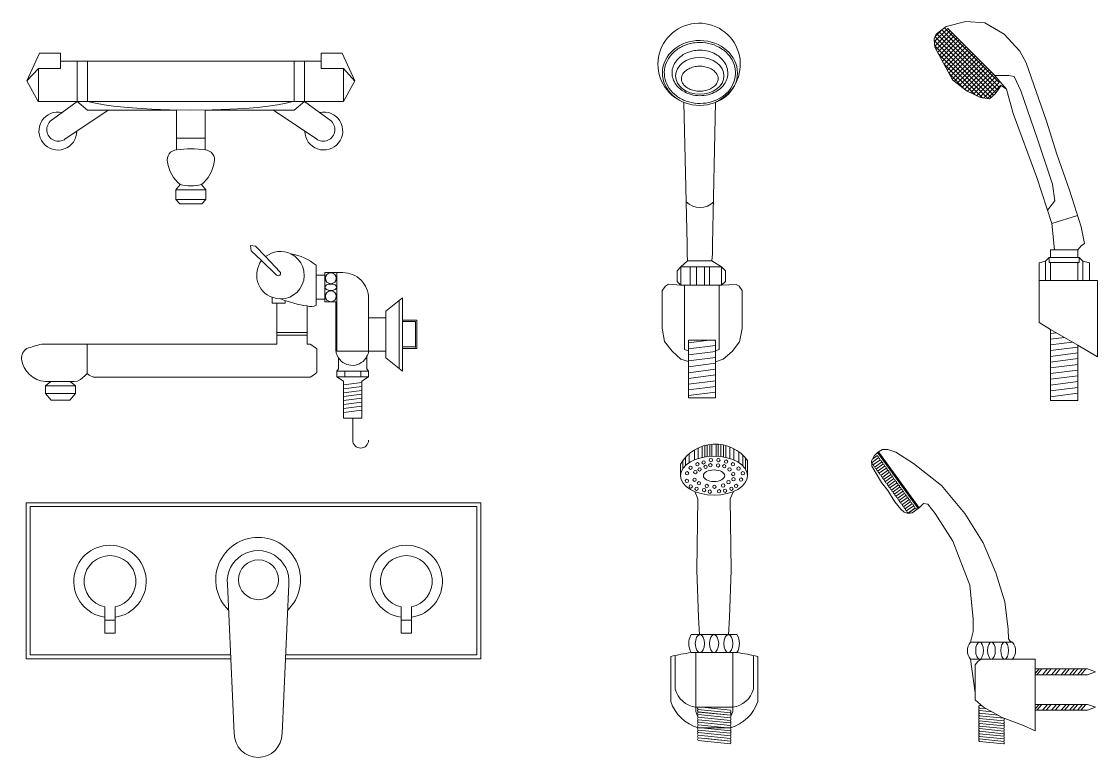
# Model space of a CAD drawing. Header units: millimetres. Extents: x 4411.19 to 4412.1, y 1733.59 to 1735.58.
# Drawn here: x 4411.214 to 4412.046, y 1734.434 to 1735.003 of the extents above; entities that cross this region are included whole.
import ezdxf

# ---------------------------------------------------------------- set-up
doc = ezdxf.new("R2010")
doc.units = ezdxf.units.MM
doc.layers.add('RUBINETTERIA - taps and fittings', color=175, linetype='Continuous', lineweight=9)

msp = doc.modelspace()

# ---------------------------------------------------------------- hatches: boundary and pattern name
at = {"layer": 'RUBINETTERIA - taps and fittings'}
h = msp.add_hatch(dxfattribs=at)
h.set_pattern_fill('ANSI37', color=256, scale=0.02, style=0)
h.set_pattern_definition([(45, (4399.4646, 1731.9370024), (-0.00176776695, 0.00176776695), []), (135, (4399.4646, 1731.9370024), (-0.00176776695, -0.00176776695), [])])
h.paths.add_polyline_path([(4411.9288, 1734.99951), (4411.92122, 1734.99362), (4411.91954, 1734.9897), (4411.9201, 1734.98353), (4411.93387, 1734.95835), (4411.94508, 1734.94961), (4411.95547, 1734.94456), (4411.96249, 1734.94372), (4411.9667, 1734.94764), (4411.97146, 1734.954), (4411.9662, 1734.96159), (4411.9434, 1734.98549)])

# ---------------------------------------------------------------- linework, layer by layer
for p, q in [((4411.93024, 1734.99812), (4411.9656, 1734.96277)), ((4411.9656, 1734.96277), (4411.97555, 1734.95109)), ((4411.43289, 1734.94167), (4411.25707, 1734.94167)), ((4411.2811, 1734.93489), (4411.26489, 1734.93489)), ((4411.40886, 1734.93489), (4411.42489, 1734.93489)), ((4411.33319, 1734.8732), (4411.35652, 1734.8732)), ((4411.35652, 1734.86586), (4411.33319, 1734.86586)), ((4412.03062, 1734.82702), (4412.01269, 1734.82702)), ((4411.72902, 1734.81838), (4411.74763, 1734.81838)), ((4412.00564, 1734.81815), (4412.00564, 1734.80322)), ((4412.00845, 1734.82094), (4412.03178, 1734.82094)), ((4412.00845, 1734.81698), (4412.00845, 1734.82094)), ((4412.03178, 1734.82094), (4412.03178, 1734.81698)), ((4412.03459, 1734.81815), (4412.03459, 1734.80322)), ((4412.03178, 1734.81698), (4412.00845, 1734.81698)), ((4411.44174, 1734.80728), (4411.44174, 1734.7887)), ((4411.44854, 1734.80728), (4411.44854, 1734.7887)), ((4412.00066, 1734.80322), (4412.03958, 1734.80322)), ((4411.72379, 1734.79965), (4411.72667, 1734.79946)), ((4411.75525, 1734.79965), (4411.75348, 1734.79946)), ((4411.4178, 1734.78555), (4411.41144, 1734.78555)), ((4411.4178, 1734.78765), (4411.4178, 1734.78555)), ((4411.45694, 1734.7867), (4411.45774, 1734.7867)), ((4411.48233, 1734.77441), (4411.48233, 1734.74848)), ((4411.49562, 1734.77441), (4411.49562, 1734.74848)), ((4411.50859, 1734.7714), (4411.51871, 1734.7714)), ((4411.51871, 1734.7714), (4411.51871, 1734.75148)), ((4412.03063, 1734.75313), (4412.00959, 1734.7654)), ((4411.50859, 1734.75198), (4411.51871, 1734.75198)), ((4411.4579, 1734.73311), (4411.48219, 1734.73311)), ((4411.48219, 1734.7287), (4411.4579, 1734.7287)), ((4411.2325, 1734.72186), (4411.25569, 1734.72186)), ((4411.25569, 1734.71585), (4411.2325, 1734.71585)), ((4411.47003, 1734.69683), (4411.47003, 1734.67975)), ((4411.74422, 1734.67603), (4411.74422, 1734.667)), ((4411.74622, 1734.67636), (4411.74622, 1734.66719)), ((4411.74783, 1734.67654), (4411.74783, 1734.66728)), ((4411.75104, 1734.67663), (4411.75104, 1734.66728)), ((4411.75264, 1734.67655), (4411.75263, 1734.66719)), ((4411.75464, 1734.67633), (4411.75464, 1734.667)), ((4411.75664, 1734.67599), (4411.75664, 1734.66672)), ((4411.73022, 1734.66925), (4411.73022, 1734.66236)), ((4411.73422, 1734.67214), (4411.73422, 1734.66445)), ((4411.73722, 1734.67374), (4411.73722, 1734.66554)), ((4411.74022, 1734.67495), (4411.74022, 1734.66633)), ((4411.74222, 1734.67556), (4411.74222, 1734.66672)), ((4411.75864, 1734.6755), (4411.75864, 1734.66633)), ((4411.76164, 1734.6745), (4411.76164, 1734.66554)), ((4411.76464, 1734.67313), (4411.76464, 1734.66445)), ((4411.76864, 1734.67065), (4411.76864, 1734.66236)), ((4411.77164, 1734.66816), (4411.77164, 1734.66002)), ((4411.87585, 1734.67021), (4411.90728, 1734.62688)), ((4411.87666, 1734.6708), (4411.90809, 1734.62747)), ((4411.72522, 1734.66387), (4411.72522, 1734.65763)), ((4411.72722, 1734.66634), (4411.72722, 1734.66002)), ((4411.77363, 1734.66609), (4411.77361, 1734.65767)), ((4411.76434, 1734.63994), (4411.76189, 1734.63443)), ((4411.28239, 1734.5405), (4411.27839, 1734.5405)), ((4411.28239, 1734.5405), (4411.28639, 1734.5405)), ((4411.51147, 1734.5405), (4411.50747, 1734.5405)), ((4411.51147, 1734.5405), (4411.51547, 1734.5405)), ((4411.76713, 1734.52935), (4411.73173, 1734.52935)), ((4411.98022, 1734.5236), (4411.94761, 1734.5236)), ((4411.71932, 1734.51323), (4411.71932, 1734.48726)), ((4411.76713, 1734.51557), (4411.73173, 1734.51557)), ((4411.73541, 1734.51557), (4411.73541, 1734.47005)), ((4411.76384, 1734.51557), (4411.76384, 1734.47005)), ((4411.77993, 1734.51323), (4411.77993, 1734.48726)), ((4411.98022, 1734.51044), (4411.94761, 1734.51044)), ((4411.95118, 1734.50615), (4411.95118, 1734.47884)), ((4411.99778, 1734.50282), (4412.0381, 1734.50282)), ((4411.99778, 1734.50282), (4411.99778, 1734.49832)), ((4412.00081, 1734.50282), (4411.99778, 1734.49932)), ((4412.00284, 1734.50282), (4411.99895, 1734.49832)), ((4412.00725, 1734.50282), (4412.00336, 1734.49832)), ((4412.00997, 1734.50282), (4412.00609, 1734.49832)), ((4412.01424, 1734.50282), (4412.01035, 1734.49832)), ((4412.01696, 1734.50282), (4412.01307, 1734.49832)), ((4412.02161, 1734.50282), (4412.01772, 1734.49832)), ((4412.02433, 1734.50282), (4412.02044, 1734.49832)), ((4412.02806, 1734.50282), (4412.02417, 1734.49832)), ((4412.03078, 1734.50282), (4412.02689, 1734.49832)), ((4412.03425, 1734.50282), (4412.03036, 1734.49832)), ((4412.03697, 1734.50282), (4412.03308, 1734.49832)), ((4412.04438, 1734.50057), (4412.0381, 1734.50282)), ((4411.99778, 1734.49832), (4412.0381, 1734.49832)), ((4412.04438, 1734.50057), (4412.0381, 1734.49832)), ((4411.76384, 1734.47325), (4411.73541, 1734.47325)), ((4411.73541, 1734.47005), (4411.73694, 1734.46584)), ((4411.76384, 1734.47005), (4411.76244, 1734.4662)), ((4411.97208, 1734.46533), (4411.95769, 1734.47336)), ((4411.99778, 1734.47544), (4412.0381, 1734.47544)), ((4411.99778, 1734.47544), (4411.99778, 1734.47094)), ((4412.00081, 1734.47544), (4411.99778, 1734.47193)), ((4411.99778, 1734.47094), (4412.0381, 1734.47094)), ((4412.00284, 1734.47544), (4411.99895, 1734.47094)), ((4412.00725, 1734.47544), (4412.00336, 1734.47094)), ((4412.00997, 1734.47544), (4412.00609, 1734.47094)), ((4412.01424, 1734.47544), (4412.01035, 1734.47094)), ((4412.01696, 1734.47544), (4412.01307, 1734.47094)), ((4412.02161, 1734.47544), (4412.01772, 1734.47094)), ((4412.02433, 1734.47544), (4412.02044, 1734.47094)), ((4412.02806, 1734.47544), (4412.02417, 1734.47094)), ((4412.03078, 1734.47544), (4412.02689, 1734.47094)), ((4412.03425, 1734.47544), (4412.03036, 1734.47094)), ((4412.03697, 1734.47544), (4412.03308, 1734.47094)), ((4412.04438, 1734.47319), (4412.0381, 1734.47544)), ((4412.04438, 1734.47319), (4412.0381, 1734.47094)), ((4411.73714, 1734.45722), (4411.73714, 1734.45722)), ((4411.74321, 1734.44894), (4411.76211, 1734.44704))]:
    msp.add_line(p, q, dxfattribs=at)
msp.add_lwpolyline([(4411.94508, 1734.94961), (4411.95547, 1734.94456), (4411.96249, 1734.94372), (4411.9667, 1734.94764), (4411.97146, 1734.954), (4411.97555, 1734.95109), (4411.98081, 1734.93241), (4411.99893, 1734.8828), (4412.01062, 1734.8472), (4412.01269, 1734.82702), (4412.0096, 1734.82702), (4412.0096, 1734.82094), (4412.00845, 1734.82094), (4412.00564, 1734.81815), (4412.00066, 1734.81677), (4412.00066, 1734.80322), (4412.00066, 1734.77061), (4412.00959, 1734.7654), (4412.00959, 1734.7105), (4412.03063, 1734.7105), (4412.03063, 1734.75313), (4412.04587, 1734.74424), (4412.04587, 1734.80322), (4412.03958, 1734.80322), (4412.03958, 1734.81677), (4412.03459, 1734.81815), (4412.03178, 1734.82094), (4412.03062, 1734.82094), (4412.03062, 1734.82702), (4412.03325, 1734.82992), (4412.03578, 1734.83189), (4412.03325, 1734.84478), (4412.02427, 1734.8731), (4412.01444, 1734.90085), (4412.00656, 1734.92634), (4411.99084, 1734.97147), (4411.98579, 1734.98044), (4411.97372, 1734.99362), (4411.95884, 1735.00231), (4411.94396, 1735.00343), (4411.9288, 1734.99951), (4411.92122, 1734.99362), (4411.91954, 1734.9897), (4411.9201, 1734.98353), (4411.93387, 1734.95835)], close=True, dxfattribs=at)
for points in [[(4411.35312, 1734.87732), (4411.35652, 1734.8732), (4411.35652, 1734.86586), (4411.35652, 1734.86586), (4411.35332, 1734.86235), (4411.33639, 1734.86235), (4411.33319, 1734.86586), (4411.33319, 1734.86586), (4411.33319, 1734.8732), (4411.33669, 1734.87737, -0.185129), (4411.3268, 1734.89464, -0.473109), (4411.33393, 1734.90411), (4411.33393, 1734.93489), (4411.2811, 1734.93489), (4411.25678, 1734.91873, -2.848164), (4411.24533, 1734.93305), (4411.25707, 1734.94167), (4411.22679, 1734.94167), (4411.21806, 1734.95748), (4411.22792, 1734.979), (4411.24411, 1734.979), (4411.24411, 1734.97267), (4411.4457, 1734.97267), (4411.4457, 1734.979), (4411.46188, 1734.979), (4411.47174, 1734.95748), (4411.46301, 1734.94167), (4411.43273, 1734.94167), (4411.44447, 1734.93305, -2.848164), (4411.43303, 1734.91873), (4411.4087, 1734.93489), (4411.35588, 1734.93489), (4411.35588, 1734.90411, -0.473109), (4411.36301, 1734.89464, -0.185129), (4411.35311, 1734.87737)], [(4411.24533, 1734.93305), (4411.23717, 1734.92705, 1.001445), (4411.24786, 1734.91265), (4411.25678, 1734.91873)], [(4411.44447, 1734.93305), (4411.45263, 1734.92705, -1.001445), (4411.44195, 1734.91265), (4411.43303, 1734.91873)], [(4411.72351, 1734.65226), (4411.72351, 1734.66125, -0.539852), (4411.77535, 1734.66395), (4411.77535, 1734.65226)], [(4411.87211, 1734.66533), (4411.87526, 1734.66762, -0.54137), (4411.87643, 1734.666), (4411.87158, 1734.66248, -0.063403), (4411.87127, 1734.6625, -0.063403)], [(4411.73452, 1734.63994), (4411.73698, 1734.63443), (4411.73615, 1734.57932), (4411.73738, 1734.54265), (4411.73828, 1734.52934), (4411.73173, 1734.52935, 0.278067), (4411.73176, 1734.51552, 0.018351), (4411.71593, 1734.51247), (4411.71593, 1734.47774, 0.240096), (4411.73714, 1734.45722), (4411.76211, 1734.45722, 0.240096), (4411.78332, 1734.47774), (4411.78332, 1734.51247, 0.018767), (4411.76713, 1734.51557, 0.277189), (4411.76713, 1734.52935), (4411.76058, 1734.52934), (4411.76148, 1734.54265), (4411.76272, 1734.57932), (4411.76189, 1734.63443)], [(4411.89987, 1734.62318, -0.09417), (4411.89995, 1734.62362), (4411.90481, 1734.62714, -0.418129), (4411.90606, 1734.62599)], [(4411.73688, 1734.47325, 0.348824), (4411.73711, 1734.47156)], [(4411.73711, 1734.46954), (4411.76208, 1734.46702, 0.368734), (4411.76208, 1734.46901), (4411.73711, 1734.47156, 0.429702), (4411.73711, 1734.46957)], [(4411.73711, 1734.46755), (4411.76208, 1734.46503, 0.368734), (4411.76208, 1734.46702), (4411.73711, 1734.46957, 0.429702), (4411.73711, 1734.46758)], [(4411.73711, 1734.47153), (4411.76208, 1734.46901, 0.368734), (4411.76208, 1734.471), (4411.74006, 1734.47325)], [(4411.95646, 1734.4744), (4411.95453, 1734.47459, 0.429702), (4411.95453, 1734.4726), (4411.96004, 1734.47205)], [(4411.96004, 1734.47205), (4411.95453, 1734.4726, 0.429702), (4411.95453, 1734.47061), (4411.96439, 1734.46962)], [(4411.96439, 1734.46962), (4411.95453, 1734.47061, 0.429702), (4411.95453, 1734.46862), (4411.96874, 1734.46719)], [(4411.96874, 1734.46719), (4411.95453, 1734.46862, 0.429702), (4411.95453, 1734.46663), (4411.97342, 1734.46473, 0.013019), (4411.97348, 1734.4648, 0.013019)], [(4411.73713, 1734.45959), (4411.76209, 1734.45707, 0.368734), (4411.76209, 1734.45906), (4411.73713, 1734.46161, 0.429702), (4411.73713, 1734.45962)], [(4411.73714, 1734.4576), (4411.76211, 1734.45508, 0.368734), (4411.76211, 1734.45707), (4411.73714, 1734.45961, 0.429702), (4411.73714, 1734.45762)], [(4411.73715, 1734.46556), (4411.76212, 1734.46304, 0.368734), (4411.76212, 1734.46503), (4411.73715, 1734.46757, 0.239404), (4411.73674, 1734.4664, 0.239404)], [(4411.73715, 1734.46357), (4411.76212, 1734.46105, 0.368734), (4411.76212, 1734.46304), (4411.73715, 1734.46558, 0.429702), (4411.73715, 1734.46359)], [(4411.73715, 1734.46158), (4411.76212, 1734.45906, 0.368734), (4411.76212, 1734.46105), (4411.73715, 1734.46359, 0.429702), (4411.73715, 1734.4616)], [(4411.73694, 1734.46584, 0.060454), (4411.73715, 1734.46558)], [(4411.73714, 1734.45561), (4411.76211, 1734.45309, 0.368734), (4411.76211, 1734.45508), (4411.73714, 1734.45762, 0.429702), (4411.73714, 1734.45563)], [(4411.73714, 1734.45359), (4411.76211, 1734.45107, 0.368734), (4411.76211, 1734.45306), (4411.73714, 1734.45561, 0.429702), (4411.73714, 1734.45362)], [(4411.73714, 1734.45157), (4411.76211, 1734.44905, 0.368734), (4411.76211, 1734.45104), (4411.73714, 1734.45359, 0.429702), (4411.73714, 1734.4516)], [(4411.73714, 1734.44955), (4411.76211, 1734.44704, 0.368734), (4411.76211, 1734.44903), (4411.73714, 1734.45157, 0.429702), (4411.73714, 1734.44958)], [(4411.73714, 1734.44756), (4411.76211, 1734.44505, 0.368734), (4411.76211, 1734.44704), (4411.73714, 1734.44958, 0.429702), (4411.73714, 1734.44759)]]:
    msp.add_lwpolyline(points, format="xyb", dxfattribs=at)
for points in [[(4411.22707, 1734.967), (4411.21811, 1734.95748)], [(4411.24407, 1734.967), (4411.22707, 1734.967)], [(4411.22712, 1734.96699), (4411.22712, 1734.94166)], [(4411.24407, 1734.97267), (4411.24407, 1734.967)], [(4411.25689, 1734.97267), (4411.25689, 1734.94167)], [(4411.26489, 1734.97267), (4411.26489, 1734.94167)], [(4411.42489, 1734.97267), (4411.42489, 1734.94167)], [(4411.43289, 1734.97267), (4411.43289, 1734.94167)], [(4411.4457, 1734.97267), (4411.4457, 1734.967)], [(4411.4457, 1734.967), (4411.46289, 1734.967)], [(4411.46289, 1734.967), (4411.47177, 1734.95739)], [(4411.46289, 1734.967), (4411.46289, 1734.94167)], [(4412.00717, 1734.85769), (4412.01295, 1734.86471), (4412.0112, 1734.87755), (4411.99951, 1734.91257), (4411.98665, 1734.94992), (4411.98139, 1734.96101), (4411.9773, 1734.96159), (4411.9662, 1734.96159)], [(4411.42489, 1734.94187), (4411.41853, 1734.94037), (4411.41193, 1734.93906), (4411.40469, 1734.93793), (4411.39642, 1734.93698), (4411.38671, 1734.93621), (4411.37516, 1734.9356), (4411.36139, 1734.93517), (4411.34498, 1734.93489)], [(4411.25689, 1734.94167), (4411.26489, 1734.93489)], [(4411.26493, 1734.94167), (4411.27128, 1734.94033), (4411.27787, 1734.93913), (4411.28511, 1734.93807), (4411.29338, 1734.93715), (4411.30309, 1734.93637), (4411.31463, 1734.93573), (4411.3284, 1734.93524), (4411.34481, 1734.93489)], [(4411.43289, 1734.94167), (4411.42489, 1734.93489)], [(4411.7505, 1734.94118), (4411.74812, 1734.83137), (4411.74812, 1734.82376), (4411.74763, 1734.81838), (4411.75525, 1734.81378), (4411.75826, 1734.81078), (4411.75826, 1734.80231), (4411.75525, 1734.79965), (4411.76644, 1734.80014), (4411.76882, 1734.79878), (4411.77121, 1734.79537), (4411.77121, 1734.76609), (4411.76916, 1734.75587), (4411.76337, 1734.74838), (4411.75655, 1734.74225), (4411.75055, 1734.74039), (4411.75055, 1734.71245), (4411.72974, 1734.71245), (4411.72974, 1734.74045), (4411.72375, 1734.74234), (4411.71696, 1734.7485), (4411.71121, 1734.75602), (4411.70921, 1734.76625), (4411.70936, 1734.79553), (4411.71177, 1734.79892), (4411.71416, 1734.80027), (4411.72379, 1734.79965), (4411.72078, 1734.80231), (4411.72078, 1734.81078), (4411.72379, 1734.81378), (4411.72902, 1734.81838), (4411.72853, 1734.82376), (4411.72853, 1734.83137), (4411.72616, 1734.94083)], [(4411.35588, 1734.9133), (4411.33393, 1734.9133)], [(4412.01062, 1734.8472), (4412.03049, 1734.8535)], [(4411.41123, 1734.80739), (4411.39952, 1734.81853)], [(4411.41378, 1734.80994), (4411.4026, 1734.82171)], [(4411.45774, 1734.80928), (4411.45774, 1734.74848), (4411.48235, 1734.74848)], [(4411.72379, 1734.79965), (4411.72379, 1734.81378), (4411.75416, 1734.81378), (4411.75525, 1734.81378), (4411.75525, 1734.79955)], [(4411.7309, 1734.81378), (4411.7309, 1734.79946)], [(4411.73583, 1734.81378), (4411.73583, 1734.79946)], [(4411.74212, 1734.81378), (4411.74212, 1734.79946)], [(4411.74595, 1734.81378), (4411.74595, 1734.79946)], [(4412.00959, 1734.81698), (4412.00959, 1734.80322)], [(4412.03063, 1734.81698), (4412.03063, 1734.80322)], [(4412.00605, 1734.80322), (4412.00066, 1734.80322)], [(4411.75348, 1734.79946), (4411.72667, 1734.79946)], [(4411.7296, 1734.74884), (4411.72667, 1734.74974), (4411.72667, 1734.79946)], [(4411.75055, 1734.74884), (4411.75348, 1734.74974), (4411.75348, 1734.79946)], [(4411.50603, 1734.78775), (4411.50603, 1734.73514)], [(4411.50859, 1734.75048), (4411.51971, 1734.75048), (4411.51971, 1734.7724), (4411.50859, 1734.7724)], [(4411.43495, 1734.76301), (4411.41144, 1734.76301)], [(4411.43495, 1734.76096), (4411.41144, 1734.76096)], [(4412.01413, 1734.76275), (4412.00959, 1734.76218)], [(4412.02035, 1734.75913), (4412.00959, 1734.75776)], [(4411.26483, 1734.75391), (4411.26483, 1734.73121)], [(4411.75055, 1734.75697), (4411.7296, 1734.75697)], [(4411.74599, 1734.75697), (4411.7296, 1734.75489)], [(4411.7296, 1734.75697), (4411.7296, 1734.74039)], [(4411.75055, 1734.75295), (4411.7296, 1734.75029)], [(4411.75055, 1734.75697), (4411.75055, 1734.74039)], [(4412.02656, 1734.7555), (4412.00959, 1734.75335)], [(4412.03063, 1734.7516), (4412.00959, 1734.74894)], [(4411.75055, 1734.74835), (4411.7296, 1734.74569)], [(4411.75055, 1734.74375), (4411.7296, 1734.74109)], [(4412.03063, 1734.74719), (4412.00959, 1734.74452)], [(4412.03063, 1734.74719), (4412.00959, 1734.74452)], [(4412.03063, 1734.74278), (4412.00959, 1734.74011)], [(4411.75055, 1734.73915), (4411.7296, 1734.73649)], [(4411.75055, 1734.73455), (4411.7296, 1734.73189)], [(4412.03063, 1734.73836), (4412.00959, 1734.73569)], [(4412.03063, 1734.73395), (4412.00959, 1734.73128)], [(4411.46385, 1734.73311), (4411.46385, 1734.7287)], [(4411.47624, 1734.73311), (4411.47624, 1734.7287)], [(4411.75055, 1734.73014), (4411.7296, 1734.72748)], [(4411.75055, 1734.72573), (4411.7296, 1734.72307)], [(4412.03063, 1734.72947), (4412.00959, 1734.7268)], [(4411.23664, 1734.72498), (4411.25165, 1734.72498)], [(4411.25165, 1734.72498), (4411.25457, 1734.72498)], [(4411.47719, 1734.72433), (4411.46288, 1734.72251)], [(4411.47719, 1734.72128), (4411.46288, 1734.71946)], [(4411.47719, 1734.71823), (4411.46288, 1734.71641)], [(4411.75055, 1734.72132), (4411.7296, 1734.71866)], [(4412.03063, 1734.72498), (4412.00959, 1734.72231)], [(4412.03063, 1734.7205), (4412.00959, 1734.71783)], [(4411.47719, 1734.71518), (4411.46288, 1734.71337)], [(4411.47719, 1734.71213), (4411.46288, 1734.71032)], [(4411.47719, 1734.70908), (4411.46288, 1734.70727)], [(4411.75055, 1734.71691), (4411.7296, 1734.71425)], [(4412.00959, 1734.71336), (4412.03063, 1734.71601)], [(4411.47719, 1734.70603), (4411.46288, 1734.70422)], [(4411.46288, 1734.70118), (4411.47719, 1734.70298)], [(4411.37578, 1734.51073), (4411.21771, 1734.51073), (4411.21771, 1734.63139), (4411.56914, 1734.63139), (4411.56914, 1734.51073), (4411.41808, 1734.51073)], [(4411.37565, 1734.51373), (4411.22071, 1734.51373), (4411.22071, 1734.62839), (4411.56614, 1734.62839), (4411.56614, 1734.51373), (4411.41822, 1734.51373)]]:
    msp.add_lwpolyline(points, dxfattribs=at)
for points in [[(4411.48233, 1734.78928), (4411.48233, 1734.77441), (4411.49562, 1734.77441), (4411.49562, 1734.77953), (4411.50859, 1734.78977), (4411.50859, 1734.73311), (4411.49562, 1734.74336), (4411.49562, 1734.74848), (4411.48235, 1734.74848, -0.086903), (4411.48108, 1734.74465), (4411.48108, 1734.73482), (4411.48219, 1734.73311), (4411.48219, 1734.7287), (4411.47719, 1734.72536), (4411.47719, 1734.69683), (4411.46288, 1734.69683), (4411.46288, 1734.72538), (4411.4579, 1734.7287), (4411.4579, 1734.73311), (4411.45901, 1734.73482), (4411.45901, 1734.74346, -0.182875), (4411.45694, 1734.75146), (4411.45694, 1734.7867), (4411.44854, 1734.7867), (4411.44854, 1734.7887), (4411.44174, 1734.7887), (4411.44174, 1734.78415, -0.212787), (4411.43495, 1734.7835), (4411.43495, 1734.7835), (4411.43495, 1734.75391), (4411.43719, 1734.75391, -0.061222), (4411.44227, 1734.75027), (4411.44227, 1734.73201, -0.061222), (4411.43719, 1734.72836), (4411.2697, 1734.72836), (4411.26617, 1734.72988), (4411.26483, 1734.73121), (4411.26282, 1734.72943), (4411.2597, 1734.72676), (4411.25725, 1734.72542), (4411.25165, 1734.72498), (4411.25569, 1734.72186), (4411.25569, 1734.71585), (4411.25134, 1734.71073), (4411.23685, 1734.71073), (4411.2325, 1734.71585), (4411.2325, 1734.72186), (4411.23664, 1734.72498), (4411.2325, 1734.72498, -0.351091), (4411.21405, 1734.74245, -0.297301), (4411.21804, 1734.75049, -0.036094), (4411.22967, 1734.75391), (4411.41144, 1734.75391), (4411.41144, 1734.78555), (4411.40765, 1734.78555), (4411.40765, 1734.79023, -0.499924), (4411.39952, 1734.81853), (4411.39144, 1734.82623), (4411.39091, 1734.83028), (4411.39496, 1734.82975), (4411.40264, 1734.82166, -0.290142), (4411.42223, 1734.82377, -0.139815), (4411.44174, 1734.81493), (4411.44174, 1734.80728), (4411.44854, 1734.80728), (4411.44854, 1734.80928), (4411.45864, 1734.80928), (4411.46233, 1734.80928, -0.414214)], [(4411.98022, 1734.51044, 0.348125), (4411.98022, 1734.5236), (4411.97824, 1734.52434), (4411.9772, 1734.52609), (4411.97682, 1734.5337), (4411.97416, 1734.55464), (4411.96729, 1734.5771), (4411.95738, 1734.60032), (4411.94322, 1734.62295), (4411.9253, 1734.64465), (4411.90357, 1734.66178), (4411.88985, 1734.67053), (4411.88375, 1734.67244), (4411.87956, 1734.67244), (4411.87666, 1734.6708), (4411.87585, 1734.67021), (4411.8756, 1734.67003), (4411.8736, 1734.66783), (4411.87121, 1734.66383), (4411.87141, 1734.65973), (4411.87884, 1734.64702), (4411.88378, 1734.64069), (4411.88922, 1734.63197), (4411.89391, 1734.6265), (4411.89646, 1734.62396), (4411.89881, 1734.62318), (4411.90115, 1734.62318), (4411.90265, 1734.62352), (4411.90728, 1734.62688), (4411.90809, 1734.62747), (4411.91147, 1734.63085), (4411.91461, 1734.63033), (4411.92038, 1734.623), (4411.93401, 1734.60153), (4411.94712, 1734.5675), (4411.94974, 1734.54132), (4411.94983, 1734.53187), (4411.94761, 1734.5236, 0.348125), (4411.94761, 1734.51044), (4411.95118, 1734.48424), (4411.95118, 1734.47884), (4411.95769, 1734.47336), (4411.97208, 1734.46533), (4411.98858, 1734.45899), (4411.99778, 1734.45499), (4411.99778, 1734.51044)], [(4411.87158, 1734.66248), (4411.87643, 1734.666, -0.54137), (4411.87761, 1734.66438), (4411.87275, 1734.66086, -0.54137)], [(4411.87275, 1734.66086), (4411.87761, 1734.66438, -0.54137), (4411.87878, 1734.66276), (4411.87392, 1734.65924, -0.54137)], [(4411.87392, 1734.65924), (4411.87878, 1734.66276, -0.54137), (4411.87996, 1734.66114), (4411.8751, 1734.65762, -0.54137)], [(4411.8751, 1734.65762), (4411.87996, 1734.66114, -0.54137), (4411.88113, 1734.65952), (4411.87627, 1734.656, -0.54137)], [(4411.87627, 1734.656), (4411.88113, 1734.65952, -0.54137), (4411.8823, 1734.6579), (4411.87745, 1734.65438, -0.54137)], [(4411.87745, 1734.65438), (4411.8823, 1734.6579, -0.54137), (4411.88348, 1734.65629), (4411.87862, 1734.65276, -0.54137)], [(4411.87862, 1734.65276), (4411.88348, 1734.65629, -0.54137), (4411.88465, 1734.65467), (4411.8798, 1734.65114, -0.54137)], [(4411.8798, 1734.65114), (4411.88465, 1734.65467, -0.54137), (4411.88583, 1734.65305), (4411.88097, 1734.64952, -0.54137)], [(4411.88097, 1734.64952), (4411.88583, 1734.65305, -0.54137), (4411.887, 1734.65143), (4411.88215, 1734.64791, -0.54137)], [(4411.88215, 1734.64791), (4411.887, 1734.65143, -0.54137), (4411.88818, 1734.64981), (4411.88332, 1734.64629, -0.54137)], [(4411.88332, 1734.64629), (4411.88818, 1734.64981, -0.54137), (4411.88935, 1734.64819), (4411.88449, 1734.64467, -0.54137)], [(4411.88449, 1734.64467), (4411.88935, 1734.64819, -0.54137), (4411.89052, 1734.64657), (4411.88567, 1734.64305, -0.54137)], [(4411.88567, 1734.64305), (4411.89052, 1734.64657, -0.54137), (4411.8917, 1734.64495), (4411.88684, 1734.64143, -0.54137)], [(4411.88684, 1734.64143), (4411.8917, 1734.64495, -0.54137), (4411.89287, 1734.64334), (4411.88802, 1734.63981, -0.54137)], [(4411.88802, 1734.63981), (4411.89287, 1734.64334, -0.54137), (4411.89405, 1734.64172), (4411.88919, 1734.63819, -0.54137)], [(4411.88919, 1734.63819), (4411.89405, 1734.64172, -0.54137), (4411.89522, 1734.6401), (4411.89037, 1734.63657, -0.54137)], [(4411.89037, 1734.63657), (4411.89522, 1734.6401, -0.54137), (4411.8964, 1734.63848), (4411.89154, 1734.63496, -0.54137)], [(4411.89154, 1734.63496), (4411.8964, 1734.63848, -0.54137), (4411.89757, 1734.63686), (4411.89271, 1734.63334, -0.54137)], [(4411.89271, 1734.63334), (4411.89757, 1734.63686, -0.54137), (4411.89875, 1734.63524), (4411.89389, 1734.63172, -0.54137)], [(4411.89389, 1734.63172), (4411.89875, 1734.63524, -0.54137), (4411.89992, 1734.63362), (4411.89506, 1734.6301, -0.54137)], [(4411.89506, 1734.6301), (4411.89992, 1734.63362, -0.54137), (4411.90109, 1734.632), (4411.89624, 1734.62848, -0.54137)], [(4411.89624, 1734.62848), (4411.90109, 1734.632, -0.54137), (4411.90227, 1734.63038), (4411.89741, 1734.62686, -0.54137)], [(4411.89741, 1734.62686), (4411.90227, 1734.63038, -0.54137), (4411.90344, 1734.62877), (4411.89859, 1734.62524, -0.54137)], [(4411.89859, 1734.62524), (4411.90344, 1734.62877, -0.54137), (4411.90462, 1734.62715), (4411.89976, 1734.62362, -0.54137)], [(4411.37315, 1734.56831), (4411.37843, 1734.45288, 1), (4411.41543, 1734.45288), (4411.42072, 1734.56831, 1.095964)], [(4411.28639, 1734.5509), (4411.28639, 1734.5305), (4411.27839, 1734.5305), (4411.27839, 1734.5509, -9.898979)], [(4411.50747, 1734.5509), (4411.50747, 1734.5305), (4411.51547, 1734.5305), (4411.51547, 1734.5509, 9.898979)], [(4411.97342, 1734.46274, 0.368734), (4411.97342, 1734.46473), (4411.95453, 1734.46663, 0.429702), (4411.95453, 1734.46464)], [(4411.97342, 1734.46075, 0.368734), (4411.97342, 1734.46274), (4411.95453, 1734.46464, 0.429702), (4411.95453, 1734.46265)], [(4411.97342, 1734.45876, 0.368734), (4411.97342, 1734.46075), (4411.95453, 1734.46265, 0.429702), (4411.95453, 1734.46066)], [(4411.97342, 1734.45677, 0.368734), (4411.97342, 1734.45876), (4411.95453, 1734.46066, 0.429702), (4411.95453, 1734.45867)], [(4411.97342, 1734.45478, 0.368734), (4411.97342, 1734.45677), (4411.95453, 1734.45867, 0.429702), (4411.95453, 1734.45668)], [(4411.97342, 1734.45279, 0.368734), (4411.97342, 1734.45478), (4411.95453, 1734.45668, 0.429702), (4411.95453, 1734.45469)], [(4411.97342, 1734.4508, 0.368734), (4411.97342, 1734.45279), (4411.95453, 1734.45469, 0.429702), (4411.95453, 1734.4527)], [(4411.97342, 1734.44881, 0.368734), (4411.97342, 1734.4508), (4411.95453, 1734.4527, 0.429702), (4411.95453, 1734.45071)], [(4411.97342, 1734.44682, 0.368734), (4411.97342, 1734.44881), (4411.95453, 1734.45071, 0.429702), (4411.95453, 1734.44872)], [(4411.97342, 1734.44483, 0.368734), (4411.97342, 1734.44682), (4411.95453, 1734.44872, 0.429702), (4411.95453, 1734.44673)]]:
    msp.add_lwpolyline(points, format="xyb", close=True, dxfattribs=at)
for centre, radius in [((4411.45314, 1734.80493), 0.0042), ((4411.45314, 1734.79096), 0.0042), ((4411.7313, 1734.65836), 0.00129), ((4411.73651, 1734.6611), 0.00129), ((4411.74139, 1734.6625), 0.00129), ((4411.74289, 1734.65909), 0.0013), ((4411.74655, 1734.66037), 0.0013), ((4411.74693, 1734.6643), 0.00129), ((4411.75257, 1734.6602), 0.0013), ((4411.75285, 1734.66435), 0.00129), ((4411.75726, 1734.65952), 0.0013), ((4411.75871, 1734.66318), 0.00129), ((4411.76399, 1734.66105), 0.00129), ((4411.72856, 1734.65413), 0.00129), ((4411.73495, 1734.6551), 0.0013), ((4411.73821, 1734.6571), 0.0013), ((4411.76138, 1734.65714), 0.0013), ((4411.76428, 1734.65354), 0.0013), ((4411.76447, 1734.64952), 0.0013), ((4411.76833, 1734.65771), 0.00129), ((4411.77167, 1734.65419), 0.00129), ((4411.72839, 1734.6482), 0.00129), ((4411.73141, 1734.64401), 0.00129), ((4411.73435, 1734.64913), 0.0013), ((4411.73591, 1734.64212), 0.00129), ((4411.73768, 1734.64646), 0.0013), ((4411.74166, 1734.64117), 0.00129), ((4411.74379, 1734.64437), 0.0013), ((4411.74966, 1734.64369), 0.0013), ((4411.75646, 1734.64467), 0.0013), ((4411.7606, 1734.64727), 0.0013), ((4411.76287, 1734.64219), 0.00129), ((4411.76643, 1734.64432), 0.00129), ((4411.77026, 1734.6493), 0.00129), ((4411.74614, 1734.63991), 0.00129), ((4411.75326, 1734.64025), 0.00129), ((4411.75789, 1734.64067), 0.00129), ((4411.39721, 1734.57181), 0.01543)]:
    msp.add_circle(centre, radius, dxfattribs=at)
for centre, radius, start, end in [((4411.34498, 1734.82923), 0.07569, 81.60416, 98.39933), ((4411.34503, 1734.91355), 0.03713, 257.03147, 282.5858), ((4411.73858, 1734.87554), 0.01582, 227.20706, 312.79294), ((4411.41426, 1734.8073), 0.0183, 248.83159, 64.18213), ((4411.4125, 1734.80867), 0.00181, 225, 45), ((4411.44625, 1734.86777), 0.08502, 247.89523, 262.36172), ((4411.46971, 1734.75023), 0.01266, 212.32068, 333.88618), ((4411.47617, 1734.67975), 0.00614, 180, 0), ((4411.39693, 1734.57181), 0.03276, 314.27917, 225.72083), ((4411.28239, 1734.5705), 0.028, 278.21321, 261.78679), ((4411.51147, 1734.5705), 0.028, 278.21321, 261.78679), ((4411.96506, 1734.49544), 0.01753, 121.19704, 142.36325), ((4411.7379, 1734.49235), 0.01927, 195.32007, 262.56213), ((4411.76135, 1734.49235), 0.01927, 277.43787, 344.67993)]:
    msp.add_arc(centre, radius, start, end, dxfattribs=at)
for centre, major_axis, ratio, start_param, end_param in [((4411.7379, 1734.97037), (-0.03183, -0.00043), 0.998399, 1.9642, 7.463031), ((4411.7385, 1734.96368), (-0.02904, 0.0002), 0.863932, -1.570796, 4.712389)]:
    msp.add_ellipse(centre, major_axis=major_axis, ratio=ratio, start_param=start_param, end_param=end_param, dxfattribs=at)
for centre, major_axis, ratio in [((4411.73837, 1734.96141), (0.01873, 0), 0.756874), ((4411.45314, 1734.79795), (0.0046, 0), 0.5463)]:
    msp.add_ellipse(centre, major_axis=major_axis, ratio=ratio, dxfattribs=at)
at = {"layer": 'RUBINETTERIA - taps and fittings', "extrusion": (0, 0, -1)}
for centre, major_axis, ratio in [((4411.74943, 1734.65226), (0.02592, 0), 0.580793), ((4411.74943, 1734.65226), (0.00821, 0), 0.542326), ((4411.7385, 1734.52246), (0, 0.00689), 0.517582), ((4411.74943, 1734.52246), (0, 0.00689), 0.517582), ((4411.76045, 1734.52246), (0, 0.00689), 0.517582), ((4411.95467, 1734.51702), (0, 0.00658), 0.452628), ((4411.96391, 1734.51702), (0, 0.00658), 0.452628), ((4411.97414, 1734.51702), (0, 0.00658), 0.452628)]:
    msp.add_ellipse(centre, major_axis=major_axis, ratio=ratio, dxfattribs=at)
at = {"layer": 'RUBINETTERIA - taps and fittings'}
for points, knots in [([(4411.73866, 1734.98728), (4411.73692, 1734.98729), (4411.73518, 1734.98716), (4411.73055, 1734.98643), (4411.72772, 1734.98556), (4411.72255, 1734.98311), (4411.7202, 1734.98153), (4411.71621, 1734.97781), (4411.71458, 1734.97569), (4411.71217, 1734.97111), (4411.7114, 1734.96867), (4411.7108, 1734.9637), (4411.71096, 1734.96117), (4411.7122, 1734.95628), (4411.71328, 1734.95391), (4411.71626, 1734.94958), (4411.71816, 1734.9476), (4411.72261, 1734.94427), (4411.72516, 1734.94291), (4411.73063, 1734.94094), (4411.73355, 1734.94034), (4411.73948, 1734.93996), (4411.74247, 1734.94019), (4411.74822, 1734.94144), (4411.75097, 1734.94247), (4411.75593, 1734.94521), (4411.75815, 1734.94693), (4411.76183, 1734.95086), (4411.7633, 1734.95307), (4411.76534, 1734.95777), (4411.76592, 1734.96025), (4411.76614, 1734.96524), (4411.76578, 1734.96775), (4411.76416, 1734.97257), (4411.7629, 1734.97487), (4411.75958, 1734.97903), (4411.75752, 1734.98089), (4411.75282, 1734.98397), (4411.75017, 1734.98518), (4411.74457, 1734.98683), (4411.74161, 1734.98726), (4411.73866, 1734.98728)], [-1.570796, -1.570796, -1.570796, -1.570796, -1.382716, -1.382716, -1.061849, -1.061849, -0.740981, -0.740981, -0.420114, -0.420114, -0.099246, -0.099246, 0.221621, 0.221621, 0.542489, 0.542489, 0.863357, 0.863357, 1.184224, 1.184224, 1.505092, 1.505092, 1.825959, 1.825959, 2.146827, 2.146827, 2.467694, 2.467694, 2.788562, 2.788562, 3.10943, 3.10943, 3.430297, 3.430297, 3.751165, 3.751165, 4.072032, 4.072032, 4.3929, 4.3929, 4.712389, 4.712389, 4.712389, 4.712389]), ([(4411.73862, 1734.98129), (4411.73726, 1734.9813), (4411.73591, 1734.9812), (4411.73242, 1734.98068), (4411.73032, 1734.98008), (4411.72649, 1734.97842), (4411.72474, 1734.97735), (4411.72175, 1734.9749), (4411.7205, 1734.97352), (4411.71855, 1734.97058), (4411.71785, 1734.96902), (4411.717, 1734.96586), (4411.71686, 1734.96426), (4411.7171, 1734.96105), (4411.71749, 1734.95946), (4411.71883, 1734.95636), (4411.71978, 1734.95486), (4411.72229, 1734.95201), (4411.72387, 1734.95068), (4411.72709, 1734.94872), (4411.72862, 1734.948), (4411.73226, 1734.94675), (4411.73444, 1734.9463), (4411.73885, 1734.94598), (4411.7411, 1734.9461), (4411.7454, 1734.9469), (4411.74748, 1734.94757), (4411.75124, 1734.94937), (4411.75294, 1734.95049), (4411.75582, 1734.95305), (4411.757, 1734.95448), (4411.75879, 1734.9575), (4411.75941, 1734.95907), (4411.76009, 1734.96227), (4411.76015, 1734.96389), (4411.75972, 1734.96711), (4411.75923, 1734.96871), (4411.75768, 1734.9718), (4411.75662, 1734.9733), (4411.75429, 1734.97567), (4411.75314, 1734.97661), (4411.75027, 1734.97847), (4411.74847, 1734.97934), (4411.74458, 1734.98064), (4411.74247, 1734.98107), (4411.73976, 1734.98126), (4411.73919, 1734.98129), (4411.73862, 1734.98129)], [-1.570796, -1.570796, -1.570796, -1.570796, -1.390871, -1.390871, -1.098427, -1.098427, -0.805982, -0.805982, -0.513538, -0.513538, -0.221094, -0.221094, 0.07135, 0.07135, 0.363794, 0.363794, 0.656239, 0.656239, 0.964441, 0.964441, 1.199417, 1.199417, 1.493963, 1.493963, 1.78851, 1.78851, 2.083057, 2.083057, 2.377604, 2.377604, 2.672151, 2.672151, 2.966698, 2.966698, 3.261245, 3.261245, 3.555791, 3.555791, 3.852307, 3.852307, 4.073536, 4.073536, 4.351041, 4.351041, 4.636165, 4.636165, 4.712389, 4.712389, 4.712389, 4.712389]), ([(4411.7526, 1734.95922), (4411.7526, 1734.96002), (4411.75245, 1734.96082), (4411.75182, 1734.96244), (4411.75132, 1734.96326), (4411.74995, 1734.96484), (4411.74908, 1734.9656), (4411.74698, 1734.96694), (4411.74577, 1734.96751), (4411.74312, 1734.96839), (4411.74169, 1734.96868), (4411.73876, 1734.96895), (4411.73725, 1734.96893), (4411.73435, 1734.96855), (4411.73294, 1734.96821), (4411.73037, 1734.96724), (4411.7292, 1734.96663), (4411.72722, 1734.96524), (4411.7264, 1734.96446), (4411.72515, 1734.96286), (4411.72472, 1734.96204), (4411.72419, 1734.96043), (4411.72409, 1734.95963), (4411.72419, 1734.95804), (4411.72439, 1734.95723), (4411.72514, 1734.95561), (4411.7257, 1734.95479), (4411.72719, 1734.95323), (4411.72813, 1734.95249), (4411.73032, 1734.95122), (4411.73158, 1734.95068), (4411.7343, 1734.9499), (4411.73575, 1734.94965), (4411.7387, 1734.94949), (4411.7402, 1734.94957), (4411.74307, 1734.95004), (4411.74445, 1734.95044), (4411.74694, 1734.95148), (4411.74806, 1734.95213), (4411.74993, 1734.95357), (4411.75068, 1734.95437), (4411.75181, 1734.95598), (4411.75218, 1734.9568), (4411.75253, 1734.95814), (4411.7526, 1734.95868), (4411.7526, 1734.95922)], [0, 0, 0, 0, 0.289873, 0.289873, 0.579746, 0.579746, 0.869619, 0.869619, 1.159493, 1.159493, 1.449366, 1.449366, 1.739239, 1.739239, 2.029112, 2.029112, 2.318985, 2.318985, 2.608858, 2.608858, 2.898732, 2.898732, 3.188605, 3.188605, 3.478478, 3.478478, 3.768351, 3.768351, 4.058224, 4.058224, 4.348097, 4.348097, 4.637971, 4.637971, 4.927844, 4.927844, 5.217717, 5.217717, 5.50759, 5.50759, 5.797463, 5.797463, 6.087336, 6.087336, 6.283185, 6.283185, 6.283185, 6.283185])]:
    msp.add_open_spline(points, degree=3, knots=knots, dxfattribs=at)

doc.saveas('drawing.dxf')
